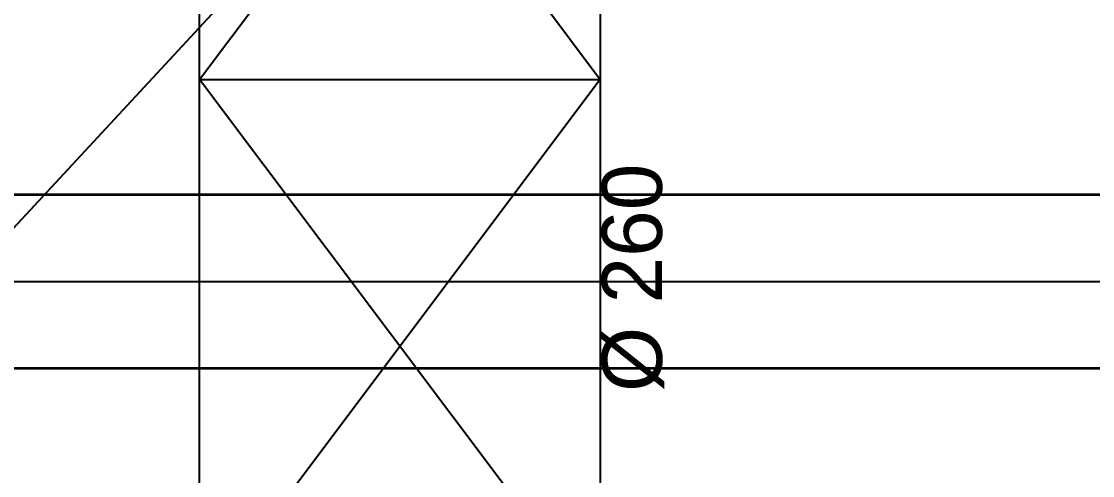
# Model space of a CAD drawing. Extents: x 0 to 756, y -25 to 420.
# Drawn here: x 323.08 to 355.19, y 322.33 to 335.95 of the extents above; entities that cross this region are included whole.
import ezdxf
from ezdxf.lldxf.tags import DXFTag

# ---------------------------------------------------------------- set-up
doc = ezdxf.new("R2010")
doc.units = 0
doc.layers.get('0').update_dxf_attribs({"lineweight": 25})
for name, color, linetype, lineweight in [('Allgemein03', 7, 'Continuous', 25), ('H_Text', 7, 'Continuous', 25), ('L_Text', 7, 'Continuous', 25)]:
    doc.layers.add(name, color=color, linetype=linetype, lineweight=lineweight)
doc.layers.add('L_Aussenluft', color=7, linetype='Continuous', lineweight=35, true_color=0x66ff33)
doc.styles.get("Standard").update_dxf_attribs({"font": 'arial.ttf'})
tags = doc.linetypes.add('STRICHPUNKT2', pattern=[12.7, 6.35, -3.175, 0, -3.175]).pattern_tags.tags
tags[10:11] = [DXFTag(74, 4), DXFTag(75, 0), DXFTag(340, '0'), DXFTag(46, 0.0), DXFTag(50, 0.0), DXFTag(44, 0.0), DXFTag(45, 0.0)]
tags[8:9] = [DXFTag(74, 4), DXFTag(75, 0), DXFTag(340, '0'), DXFTag(46, 0.0), DXFTag(50, 0.0), DXFTag(44, 0.0), DXFTag(45, 0.0)]
tags[6:7] = [DXFTag(74, 4), DXFTag(75, 0), DXFTag(340, '0'), DXFTag(46, 0.0), DXFTag(50, 0.0), DXFTag(44, 0.0), DXFTag(45, 0.0)]
tags[4:5] = [DXFTag(74, 4), DXFTag(75, 0), DXFTag(340, '0'), DXFTag(46, 0.0), DXFTag(50, 0.0), DXFTag(44, 0.0), DXFTag(45, 0.0)]

# ---------------------------------------------------------------- blocks, each defined once
blk = doc.blocks.new('Referenz-A01I5XF3IE')
at = {"layer": 'Allgemein03', "color": 0, "lineweight": -2}
for p, q in [((328.422, 302.194), (328.422, 350.226)), ((328.422, 334.215), (340.43, 350.226)), ((328.422, 350.226), (340.43, 334.215)), ((340.43, 350.226), (340.43, 302.194)), ((328.422, 334.215), (340.43, 334.215)), ((340.43, 318.204), (328.422, 334.215)), ((340.43, 334.215), (328.422, 318.204))]:
    blk.add_line(p, q, dxfattribs=at)
blk = doc.blocks.new('Bauteilbeschriftung-A01I5XHLIE', base_point=(314.658, 320.924))
at = {"color": 0, "linetype": 'ByBlock', "lineweight": -2, "ltscale": 0.25}
blk.add_line((336.09, 344.053), (314.658, 320.924), dxfattribs=at)
blk = doc.blocks.new('Wickelfalzrohr-A01I5XKJIE', base_point=(305.959, 325.553))
at = {"color": 0, "linetype": 'ByBlock', "lineweight": -2, "ltscale": 0.35}
for p, q in [((379.799, 330.753), (305.959, 330.753)), ((305.959, 325.553), (379.799, 325.553))]:
    blk.add_line(p, q, dxfattribs=at)
at = {"color": 0, "linetype": 'STRICHPUNKT2', "lineweight": 25, "ltscale": 0.25}
blk.add_line((305.959, 328.153), (379.799, 328.153), dxfattribs=at)
blk = doc.blocks.new('Kanalbemaßung-A01I5XKLIE', base_point=(340.479, 324.838))
at = {"color": 0, "linetype": 'ByBlock', "lineweight": -2, "ltscale": 0.25, "char_height": 1.8, "attachment_point": 1, "rotation": 90}
for s, insert in [('{\\fArial;Ø 260}', (340.479, 324.838)), ('{\\fArial; }', (343.413, 327.804))]:
    blk.add_mtext(s, dxfattribs=dict(at, insert=insert))

msp = doc.modelspace()

# ---------------------------------------------------------------- block references
at = {"color": 8, "lineweight": 25, "ltscale": 0.25, "true_color": 0x808080}
msp.add_blockref('Referenz-A01I5XF3IE', (0, 0), dxfattribs=at)
at = {"layer": 'H_Text', "color": 7, "ltscale": 0.25}
msp.add_blockref('Bauteilbeschriftung-A01I5XHLIE', (314.658, 320.924), dxfattribs=at)
at = {"layer": 'L_Aussenluft', "ltscale": 0.35}
msp.add_blockref('Wickelfalzrohr-A01I5XKJIE', (305.959, 325.553), dxfattribs=at)
at = {"layer": 'L_Text', "ltscale": 0.25}
msp.add_blockref('Kanalbemaßung-A01I5XKLIE', (340.479, 324.838), dxfattribs=at)

doc.saveas('drawing.dxf')
